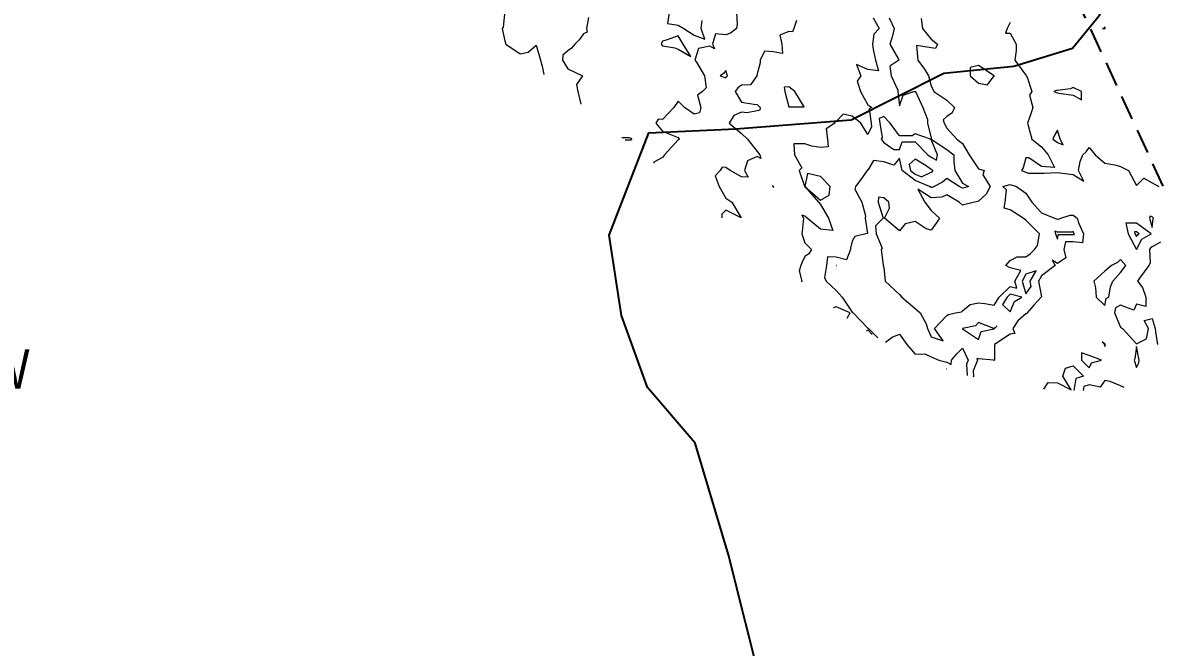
# Model space of a CAD drawing. Extents: x 528314 to 531043, y 6043383 to 6045203.
# Drawn here: x 530367 to 530654, y 6043994.8 to 6044152.9 of the extents above; entities that cross this region are included whole.
import ezdxf

# ---------------------------------------------------------------- set-up
doc = ezdxf.new("R2010")
doc.units = 0
doc.header["$LTSCALE"] = 5
doc.header["$PDSIZE"] = 0.5
doc.linetypes.add('foc-TIELINE', pattern=[1.875, 1.25, -0.625])
doc.layers.get('Defpoints').update_dxf_attribs({"color": 9})
doc.layers.add('C-TOPO-MAJR', color=7, linetype='Continuous', lineweight=15, true_color=0xd3aa5f)
doc.layers.add('C-TOPO-MINR', color=7, linetype='Continuous', lineweight=13, true_color=0xe9d5af)
doc.layers.add('F-AR-T', color=190, linetype='Continuous', lineweight=9)
doc.layers.add('L-TIE', color=7, linetype='foc-TIELINE')
doc.layers.add('WETLAND', color=143, linetype='Continuous')
doc.styles.add('80CG', font='ARIALN.TTF', dxfattribs={"height": 10})
doc.dimstyles.new('Compass 5 000', dxfattribs={"dimscale": 5, "dimtxt": 9, "dimasz": 2, "dimexe": 0.2, "dimexo": 0.0625, "dimgap": 0.5, "dimtad": 0, "dimtih": 1, "dimtoh": 1, "dimzin": 0, "dimdsep": 46, "dimtxsty": '80CG', "dimcen": 0.1, "dimse1": 1, "dimse2": 1, "dimclrd": 256, "dimclrt": 256, "dimaunit": 1, "dimadec": 4, "dimazin": 0, "dimtfac": 0.06, "dimtofl": 0, "dimtmove": 0, "dimatfit": 1, "dimfxl": 0.2, "dimtolj": 1, "dimtzin": 0, "dimlwd": -1, "dimarcsym": 0})

# ---------------------------------------------------------------- blocks, each defined once
blk = doc.blocks.new('*D420')
at = {"layer": 'Defpoints', "color": 0, "transparency": 16777216}
for p in [(530254.58, 6044087.3), (530267.76, 6044080.12), (530264.84, 6044074.75)]:
    blk.add_point(p, dxfattribs=at)
at = {"layer": 'F-AR-T', "transparency": 16777216}
for p, q in [((530242.87, 6044086.7), (530234.09, 6044091.48)), ((530273.62, 6044069.97), (530282.4, 6044065.19)), ((530282.4, 6044065.19), (530292.4, 6044065.19))]:
    blk.add_line(p, q, dxfattribs=at)
for points in [[(530243.67, 6044088.17), (530242.08, 6044085.24), (530251.66, 6044081.92)], [(530274.42, 6044071.43), (530272.82, 6044068.5), (530264.84, 6044074.75)]]:
    blk.add_solid(points, dxfattribs=at)
at = {"layer": 'F-AR-T', "transparency": 16777216, "insert": (530331.49, 6044065.19), "char_height": 10, "attachment_point": 5, "style": '80CG'}
blk.add_mtext('\\A1;Cenovus\\P15.00 P/L R/W\\PPLA 031543', dxfattribs=at)

msp = doc.modelspace()

# ---------------------------------------------------------------- linework, layer by layer
at = {"layer": 'C-TOPO-MAJR', "linetype": 'Continuous', "lineweight": 15, "flags": 128}
for points, elevation in [([(530547.753, 6044155.474), (530547.877, 6044152.574), (530547.749, 6044151.474), (530546.165, 6044150.285), (530544.977, 6044149.81), (530542.381, 6044150.07), (530541.639, 6044147.474), (530542.136, 6044146.314), (530540.977, 6044147.01), (530538.094, 6044146.356), (530537.161, 6044143.474), (530537.548, 6044142.903), (530539.589, 6044139.474), (530539.998, 6044136.453), (530539.133, 6044135.474), (530537.849, 6044134.601), (530538.672, 6044131.474), (530538.386, 6044130.064), (530536.977, 6044129.776), (530534.562, 6044131.474), (530532.977, 6044133.059), (530531.824, 6044131.474), (530528.977, 6044128.457), (530527.909, 6044128.542), (530527.269, 6044127.474), (530528.977, 6044125.433), (530530.377, 6044124.874), (530532.977, 6044123.833), (530533.233, 6044123.474), (530533.154, 6044123.296), (530532.977, 6044123.277), (530529.513, 6044119.474), (530528.977, 6044118.804), (530526.824, 6044117.626), (530526.798, 6044117.33)], 824), ([(530530.642, 6044155.474), (530530.241, 6044152.737), (530532.977, 6044152.329), (530534.405, 6044151.474), (530536.977, 6044149.758), (530539.734, 6044148.716), (530538.772, 6044151.474), (530539.006, 6044153.444)], 824), ([(530586.336, 6044154.114), (530587.665, 6044151.474), (530587.161, 6044149.289), (530586.556, 6044147.474), (530588.767, 6044143.684), (530588.802, 6044143.474), (530586.544, 6044141.907), (530586.881, 6044139.474), (530588.574, 6044135.876), (530588.524, 6044135.474), (530588.977, 6044131.841), (530589.884, 6044134.567), (530592.61, 6044135.474), (530592.936, 6044135.514), (530592.977, 6044135.596), (530593.016, 6044135.474), (530593.085, 6044135.365), (530594.918, 6044131.474), (530596.046, 6044128.404), (530596.113, 6044127.474), (530596.977, 6044123.73), (530597.02, 6044123.474), (530600.977, 6044120.812), (530602.708, 6044119.474), (530602.708, 6044117.743), (530602.995, 6044115.474), (530604.977, 6044112.343), (530606.425, 6044111.474), (530605.352, 6044111.099), (530604.977, 6044111.02), (530604.125, 6044111.474), (530600.977, 6044113.481), (530599.906, 6044112.544), (530597.765, 6044111.474), (530597.22, 6044111.23), (530596.977, 6044111.214), (530596.588, 6044111.474), (530592.977, 6044112.938), (530589.64, 6044115.474), (530588.977, 6044118.625), (530587.576, 6044116.875), (530584.977, 6044117.674), (530582.379, 6044118.072), (530580.977, 6044115.614), (530580.836, 6044115.614), (530580.836, 6044115.474), (530579.183, 6044113.268), (530577.837, 6044111.474), (530577.667, 6044110.784), (530579.475, 6044107.474), (530580.412, 6044104.038), (530580.332, 6044103.474), (530580.889, 6044099.561), (530580.452, 6044099.474), (530577.686, 6044098.764), (530576.977, 6044097.644), (530576.56, 6044095.89), (530576.564, 6044095.474), (530575.539, 6044092.912), (530572.977, 6044093.586), (530570.787, 6044093.663), (530570.519, 6044091.474), (530569.967, 6044088.463), (530570.391, 6044087.474), (530572.977, 6044085.153), (530574.432, 6044083.474), (530576.977, 6044079.657), (530577.27, 6044079.474), (530580.977, 6044075.596), (530581.128, 6044075.474), (530583.487, 6044073.179)], 825), ([(530575.708, 6044078.158), (530576.488, 6044079.474), (530572.977, 6044080.978), (530572.172, 6044080.777)], 825), ([(530582.104, 6044073.992), (530580.977, 6044075.18), (530580.665, 6044074.869)], 825), ([(530585.443, 6044072.08), (530587.115, 6044073.335), (530588.977, 6044074.079), (530590.838, 6044071.474), (530592.977, 6044068.979), (530595.385, 6044069.065), (530596.977, 6044068.373), (530598.955, 6044067.474), (530600.977, 6044067.022), (530602.046, 6044066.404), (530602.154, 6044067.474), (530603.422, 6044069.028), (530604.977, 6044070.503), (530606.402, 6044067.474), (530605.981, 6044066.469), (530606.08, 6044063.625)], 825)]:
    msp.add_lwpolyline(points, dxfattribs=dict(at, elevation=elevation))
for points, elevation in [([(530534.234, 6044147.474), (530532.977, 6044149.569), (530530.123, 6044148.62), (530528.977, 6044148.239), (530528.754, 6044147.697), (530528.662, 6044147.474), (530528.977, 6044147.091), (530532.078, 6044146.575), (530532.977, 6044146.216), (530536.122, 6044144.329), (530534.234, 6044147.474)], 824), ([(530545.455, 6044139.474), (530544.977, 6044140.815), (530544.418, 6044140.032), (530543.543, 6044139.474), (530544.977, 6044138.995), (530545.182, 6044139.269), (530545.455, 6044139.474)], 824), ([(530598.32, 6044118.131), (530598.589, 6044119.474), (530596.977, 6044123.35), (530596.823, 6044123.474), (530592.977, 6044124.753), (530592.177, 6044124.273), (530588.977, 6044124.273), (530586.65, 6044127.474), (530584.977, 6044129.195), (530583.821, 6044128.629), (530583.966, 6044127.474), (530584.556, 6044123.894), (530584.35, 6044123.474), (530584.977, 6044122.615), (530587.59, 6044120.86), (530588.977, 6044120.86), (530589.654, 6044122.797), (530592.977, 6044122.797), (530596.16, 6044119.474), (530596.977, 6044118.854), (530598.32, 6044118.131)], 825), ([(530633.216, 6044099.234), (530633.249, 6044099.474), (530632.977, 6044100.052), (530632.591, 6044099.859), (530628.977, 6044099.859), (530628.34, 6044100.11), (530628.526, 6044099.474), (530628.977, 6044098.085), (530629.184, 6044099.266), (530632.977, 6044099.266), (530633.216, 6044099.234)], 825), ([(530649.219, 6044099.231), (530649.657, 6044099.474), (530648.977, 6044099.964), (530648.494, 6044099.956), (530648.598, 6044099.474), (530648.977, 6044098.763), (530649.219, 6044099.231)], 825), ([(530622.087, 6044087.474), (530623.614, 6044090.111), (530620.977, 6044089.231), (530620.018, 6044087.474), (530620.977, 6044084.25), (530622.334, 6044086.116), (530622.087, 6044087.474)], 825), ([(530618.125, 6044082.325), (530619.962, 6044083.474), (530616.977, 6044084.203), (530616.224, 6044083.474), (530615.071, 6044081.568), (530616.977, 6044079.742), (530618.125, 6044082.325)], 825), ([(530613.006, 6044075.474), (530613.687, 6044076.184), (530612.977, 6044075.529), (530612.903, 6044075.547), (530608.977, 6044077.07), (530608.239, 6044076.212), (530604.977, 6044075.499), (530604.956, 6044075.494), (530604.926, 6044075.474), (530604.977, 6044075.358), (530605.209, 6044075.242), (530608.977, 6044072.73), (530609.663, 6044074.787), (530612.977, 6044075.45), (530613.006, 6044075.474)], 825)]:
    msp.add_lwpolyline(points, close=True, dxfattribs=dict(at, elevation=elevation))
at = {"layer": 'C-TOPO-MINR', "linetype": 'Continuous', "lineweight": 13, "flags": 128}
for points, elevation in [([(530488.977, 6044155.053), (530488.66, 6044151.791), (530488.42, 6044151.474), (530488.977, 6044148.691), (530489.281, 6044147.474), (530492.977, 6044145.009), (530494.971, 6044145.48), (530496.977, 6044147.192), (530498.121, 6044143.474), (530498.511, 6044141.94), (530498.921, 6044139.802)], 823.2), ([(530510.241, 6044154.21), (530509.754, 6044151.474), (530509.91, 6044150.541), (530508.977, 6044150.141), (530507.837, 6044148.613), (530506.75, 6044147.474), (530505.943, 6044146.507), (530504.977, 6044145.821), (530503.734, 6044144.716), (530503.656, 6044143.474), (530504.977, 6044141.202), (530508.741, 6044139.474), (530507.188, 6044137.262), (530507.574, 6044135.474), (530508.265, 6044132.269)], 823.6), ([(530547.753, 6044155.474), (530547.877, 6044152.574), (530547.749, 6044151.474), (530546.165, 6044150.285), (530544.977, 6044149.81), (530542.381, 6044150.07), (530541.639, 6044147.474), (530542.136, 6044146.314), (530540.977, 6044147.01), (530538.094, 6044146.356), (530537.161, 6044143.474), (530537.548, 6044142.903), (530539.589, 6044139.474), (530539.998, 6044136.453), (530539.133, 6044135.474), (530537.849, 6044134.601), (530538.672, 6044131.474), (530538.386, 6044130.064), (530536.977, 6044129.776), (530534.562, 6044131.474), (530532.977, 6044133.059), (530531.824, 6044131.474), (530528.977, 6044128.457), (530527.909, 6044128.542), (530527.269, 6044127.474), (530528.977, 6044125.433), (530530.377, 6044124.874), (530532.977, 6044123.833), (530533.233, 6044123.474), (530533.154, 6044123.296), (530532.977, 6044123.277), (530529.513, 6044119.474), (530528.977, 6044118.804), (530526.824, 6044117.626), (530526.798, 6044117.33)], 824), ([(530530.642, 6044155.474), (530530.241, 6044152.737), (530532.977, 6044152.329), (530534.405, 6044151.474), (530536.977, 6044149.758), (530539.734, 6044148.716), (530538.772, 6044151.474), (530539.006, 6044153.444)], 824), ([(530582.333, 6044154.118), (530583.817, 6044151.474), (530582.457, 6044149.993), (530582.114, 6044147.474), (530582.293, 6044146.157), (530582.936, 6044143.474), (530583.706, 6044140.745), (530580.977, 6044141.053), (530578.139, 6044142.312), (530579.197, 6044139.474), (530578.309, 6044138.142), (530579.071, 6044135.474), (530580.977, 6044132.139), (530581.993, 6044131.474), (530581.311, 6044131.139), (530581.77, 6044127.474), (530581.926, 6044126.524), (530580.977, 6044124.586), (530579.172, 6044127.474), (530576.977, 6044129.281), (530574.702, 6044129.748), (530572.977, 6044127.893), (530572.633, 6044127.817), (530572.625, 6044127.474), (530570.393, 6044126.057), (530570.777, 6044123.474), (530570.962, 6044121.488), (530568.977, 6044121.292), (530566.759, 6044121.691), (530564.977, 6044122.236), (530562.214, 6044122.236), (530562.394, 6044119.474), (530564.283, 6044116.167), (530563.59, 6044115.474), (530564.899, 6044111.552), (530564.946, 6044111.474), (530564.977, 6044111.444), (530568.487, 6044107.474), (530568.977, 6044106.886), (530571.009, 6044103.474), (530572.14, 6044100.311), (530568.977, 6044100.631), (530565.565, 6044103.474), (530564.977, 6044103.963), (530564.242, 6044104.208), (530564.683, 6044103.474), (530564.346, 6044100.105), (530564.283, 6044099.474), (530564.977, 6044097.187), (530566.709, 6044095.474), (530566.017, 6044094.433), (530564.977, 6044093.741), (530564.296, 6044092.154), (530564.004, 6044091.474), (530563.615, 6044090.112), (530564.276, 6044087.474), (530564.142, 6044087.227)], 824.8), ([(530594.443, 6044154.007), (530594.824, 6044151.474), (530596.977, 6044148.714), (530598.631, 6044147.474), (530598.079, 6044146.371), (530596.977, 6044146.572), (530593.296, 6044147.155), (530593.654, 6044143.474), (530595.28, 6044141.171), (530596.365, 6044139.474), (530596.977, 6044136.917), (530597.699, 6044135.474), (530600.977, 6044133.288), (530602.875, 6044131.474), (530602.337, 6044130.113), (530600.977, 6044129.136), (530600.083, 6044128.368), (530600.273, 6044127.474), (530600.977, 6044126.183), (530603.539, 6044123.474), (530604.977, 6044122.384), (530606.6, 6044119.474), (530608.977, 6044115.908), (530610.425, 6044115.474), (530610.062, 6044114.388), (530611.917, 6044111.474), (530610.926, 6044109.524), (530608.977, 6044107.708), (530608.803, 6044107.648), (530607.968, 6044107.474), (530605.575, 6044106.876), (530604.977, 6044106.726), (530604.085, 6044107.474), (530600.977, 6044109.336), (530599.69, 6044108.761), (530596.977, 6044108.583), (530593.647, 6044110.804), (530595.434, 6044107.474), (530596.977, 6044105.366), (530599.14, 6044103.474), (530598.239, 6044102.212), (530596.977, 6044100.445), (530595.74, 6044100.71), (530592.977, 6044102.638), (530590.406, 6044102.045), (530588.977, 6044100.208), (530585.166, 6044103.474), (530586.437, 6044106.014), (530586.291, 6044107.474), (530584.977, 6044108.557), (530583.682, 6044108.769), (530583.542, 6044107.474), (530584.792, 6044103.658), (530584.853, 6044103.474), (530582.931, 6044101.519), (530583.038, 6044099.474), (530584.566, 6044095.884), (530584.34, 6044095.474), (530584.892, 6044091.558), (530584.851, 6044091.474), (530584.977, 6044090.959), (530585.364, 6044087.474), (530588.977, 6044084.112), (530589.538, 6044083.474), (530592.977, 6044080.564), (530594.195, 6044079.474), (530595.773, 6044076.677), (530596.077, 6044075.474), (530596.977, 6044073.438), (530600.031, 6044072.419), (530597.849, 6044075.474), (530599.363, 6044077.087), (530600.977, 6044078.806), (530601.37, 6044079.08), (530603.177, 6044079.474), (530604.72, 6044079.73), (530604.977, 6044079.986), (530606.854, 6044081.596), (530608.977, 6044081.982), (530610.618, 6044081.833), (530612.977, 6044081.44), (530614.207, 6044083.474), (530616.977, 6044086.158), (530618.718, 6044085.733), (530618.2, 6044087.474), (530619.667, 6044090.164), (530616.977, 6044090.837), (530615.876, 6044091.474), (530616.977, 6044092.746), (530618.794, 6044093.656), (530620.977, 6044093.656), (530622.067, 6044094.383), (530623.158, 6044095.474), (530623.892, 6044096.558), (530624.468, 6044099.474), (530620.977, 6044102.965), (530620.265, 6044103.474), (530616.977, 6044105.529), (530615.48, 6044105.976), (530615.721, 6044107.474), (530616.097, 6044110.594), (530615.171, 6044111.474), (530616.977, 6044112.006), (530618.576, 6044111.474), (530620.977, 6044109.777), (530622.482, 6044107.474), (530624.977, 6044104.77), (530628.262, 6044103.474), (530628.977, 6044103.192), (530629.259, 6044103.192), (530629.823, 6044103.474), (530632.234, 6044104.216), (530632.977, 6044104.175), (530633.948, 6044103.474), (530634.379, 6044102.071), (530635.602, 6044099.474), (530635.285, 6044097.165), (530632.977, 6044097.475), (530630.975, 6044097.475), (530630.624, 6044095.474), (530631.063, 6044093.387), (530628.977, 6044091.997), (530627.611, 6044092.839), (530628.419, 6044091.474), (530624.977, 6044088.829), (530624.192, 6044087.474), (530624.908, 6044083.543), (530624.857, 6044083.474), (530623.031, 6044081.419), (530621.302, 6044079.474), (530621.208, 6044079.242), (530620.977, 6044079.198), (530618.959, 6044077.491), (530617.675, 6044075.474), (530618.175, 6044074.275), (530616.977, 6044074.076), (530613.035, 6044071.474), (530613.035, 6044067.531), (530613.035, 6044067.474), (530612.977, 6044067.455), (530612.747, 6044067.474), (530608.977, 6044067.85), (530608.559, 6044067.892), (530608.755, 6044067.474), (530607.639, 6044064.812), (530607.685, 6044063.474), (530607.651, 6044063.192)], 825.2), ([(530562.933, 6044153.518), (530562.207, 6044151.474), (530561.855, 6044150.595), (530560.977, 6044150.705), (530558.672, 6044149.778), (530559.159, 6044147.474), (530559.323, 6044145.127), (530556.977, 6044145.535), (530554.777, 6044145.673), (530553.678, 6044143.474), (530553.678, 6044142.772), (530552.977, 6044139.97), (530552.881, 6044139.569), (530552.874, 6044139.474), (530551.239, 6044137.212), (530548.977, 6044137.115), (530548.039, 6044136.411), (530547.335, 6044135.474), (530548.977, 6044132.847), (530552.135, 6044132.316), (530552.977, 6044132.252), (530553.677, 6044131.474), (530553.645, 6044130.805), (530552.977, 6044130.647), (530550.329, 6044130.121), (530548.977, 6044130.259), (530547.045, 6044129.406), (530545.825, 6044127.474), (530548.977, 6044124.847), (530550.497, 6044123.474), (530552.977, 6044120.345), (530553.601, 6044119.474), (530553.913, 6044118.537), (530552.977, 6044119.057), (530550.472, 6044117.979), (530549.711, 6044115.474), (530550.633, 6044113.817), (530548.977, 6044113.863), (530546.078, 6044115.474), (530544.977, 6044116.261), (530544.058, 6044116.392), (530543.6, 6044115.474), (530542.288, 6044114.162), (530543.322, 6044111.474), (530544.977, 6044108.545), (530546.55, 6044107.474), (530548.907, 6044103.543), (530544.977, 6044105.507), (530543.96, 6044104.491), (530543.96, 6044103.496)], 824.4), ([(530616.977, 6044152.963), (530616.287, 6044151.474), (530615.785, 6044150.282), (530616.977, 6044150.245), (530618.561, 6044147.474), (530618.561, 6044145.89), (530618.158, 6044143.474), (530620.977, 6044139.617), (530621.055, 6044139.474), (530621.29, 6044139.16), (530622.517, 6044135.474), (530621.901, 6044134.549), (530622.78, 6044131.474), (530622.315, 6044130.136), (530621.387, 6044127.474), (530621.551, 6044126.899), (530622.529, 6044123.474), (530624.977, 6044121.5), (530626.665, 6044119.474), (530628.221, 6044116.229), (530624.977, 6044116.541), (530621.773, 6044118.677), (530620.977, 6044118.677), (530620.265, 6044116.185), (530619.909, 6044115.474), (530620.977, 6044115.118), (530621.617, 6044114.833), (530624.977, 6044114.833), (530625.646, 6044114.805), (530628.977, 6044115.018), (530629.562, 6044114.888), (530632.977, 6044114.461), (530635.677, 6044112.773), (530634.327, 6044115.474), (530634.706, 6044117.745), (530635.397, 6044119.474), (530636.209, 6044120.242), (530636.977, 6044121.317), (530638.507, 6044119.474), (530640.977, 6044117.348), (530643.526, 6044116.924), (530644.977, 6044116.51), (530646.937, 6044115.474), (530648.977, 6044111.696), (530650.864, 6044113.586), (530652.977, 6044112.412), (530654.667, 6044111.474)], 825.6), ([(530518.652, 6044123.896), (530520.554, 6044123.896), (530520.977, 6044123.661), (530521.165, 6044123.474), (530521.092, 6044123.359), (530520.977, 6044123.222), (530519.489, 6044123.222)], 823.6), ([(530655.085, 6044097.365), (530652.977, 6044096.195), (530652.513, 6044095.938), (530652.272, 6044095.474), (530652.415, 6044092.035), (530652.115, 6044091.474), (530649.747, 6044088.244), (530649.257, 6044087.474), (530650.537, 6044085.913), (530651.371, 6044083.474), (530651.371, 6044081.079), (530648.977, 6044081.677), (530648.317, 6044080.133), (530644.977, 6044081.445), (530643.701, 6044080.749), (530643.428, 6044079.474), (530644.977, 6044075.852), (530645.488, 6044075.474), (530648.977, 6044071.605), (530651.556, 6044072.895), (530652.072, 6044075.474), (530650.95, 6044077.501), (530652.977, 6044078.084), (530653.731, 6044075.474), (530653.8, 6044074.651), (530654.289, 6044071.474)], 825.6), ([(530601.011, 6044065.213), (530600.977, 6044065.233), (530600.909, 6044065.248)], 824.8), ([(530625.496, 6044060.128), (530626.606, 6044061.844), (530628.977, 6044061.736), (530632.453, 6044059.998), (530630.367, 6044063.474), (530631.001, 6044065.449), (530632.977, 6044066.03), (530635.586, 6044063.474), (530633.629, 6044062.821), (530633.099, 6044059.814)], 825.2), ([(530645.84, 6044060.589), (530644.977, 6044060.981), (530642.338, 6044062.112), (530640.977, 6044062.384), (530639.754, 6044060.697), (530636.977, 6044061.27), (530635.629, 6044060.821), (530635.455, 6044059.834)], 825.6)]:
    msp.add_lwpolyline(points, dxfattribs=dict(at, elevation=elevation))
for points, elevation in [([(530641.011, 6044151.439), (530641.063, 6044151.474), (530640.977, 6044151.846), (530640.905, 6044151.545), (530640.404, 6044151.474), (530640.977, 6044151.336), (530641.011, 6044151.439)], 825.6), ([(530534.234, 6044147.474), (530532.977, 6044149.569), (530530.123, 6044148.62), (530528.977, 6044148.239), (530528.754, 6044147.697), (530528.662, 6044147.474), (530528.977, 6044147.091), (530532.078, 6044146.575), (530532.977, 6044146.216), (530536.122, 6044144.329), (530534.234, 6044147.474)], 824), ([(530545.455, 6044139.474), (530544.977, 6044140.815), (530544.418, 6044140.032), (530543.543, 6044139.474), (530544.977, 6044138.995), (530545.182, 6044139.269), (530545.455, 6044139.474)], 824), ([(530612.995, 6044139.474), (530613.008, 6044139.505), (530612.977, 6044139.485), (530612.965, 6044139.485), (530608.977, 6044142.066), (530606.844, 6044141.606), (530606.856, 6044139.474), (530608.977, 6044137.576), (530611.23, 6044137.22), (530612.977, 6044139.466), (530612.995, 6044139.474)], 825.6), ([(530562.47, 6044135.474), (530560.977, 6044136.686), (530559.808, 6044136.643), (530559.934, 6044135.474), (530560.977, 6044131.594), (530564.857, 6044131.594), (530562.47, 6044135.474)], 824.8), ([(530635.033, 6044135.474), (530632.977, 6044136.502), (530632.291, 6044136.159), (530628.977, 6044135.746), (530628.717, 6044135.733), (530628.065, 6044135.474), (530628.977, 6044135.201), (530629.34, 6044135.111), (530632.977, 6044134.592), (530635.033, 6044133.417), (530635.033, 6044135.474)], 825.6), ([(530629.652, 6044123.474), (530628.977, 6044125.725), (530628.129, 6044124.321), (530627.846, 6044123.474), (530628.977, 6044122.598), (530630.41, 6044122.041), (530629.652, 6044123.474)], 825.6), ([(530597.24, 6044115.211), (530597.54, 6044115.474), (530596.977, 6044115.777), (530595.719, 6044116.731), (530592.977, 6044118.398), (530591.417, 6044117.033), (530591.746, 6044115.474), (530592.977, 6044114.538), (530594.551, 6044113.9), (530596.977, 6044115.079), (530597.24, 6044115.211)], 824.8), ([(530571.16, 6044109.291), (530571.426, 6044111.474), (530568.977, 6044113.953), (530565.67, 6044114.78), (530565.008, 6044111.474), (530568.977, 6044107.99), (530571.16, 6044109.291)], 824.8), ([(530557.077, 6044111.474), (530556.977, 6044111.51), (530556.849, 6044111.601), (530556.943, 6044111.474), (530556.977, 6044111.365), (530557.127, 6044111.323), (530557.077, 6044111.474)], 824.8), ([(530653.196, 6044103.254), (530653.279, 6044103.474), (530652.977, 6044103.758), (530652.494, 6044103.957), (530652.287, 6044103.474), (530652.977, 6044101.056), (530653.196, 6044103.254)], 825.2), ([(530650.317, 6044098.133), (530652.733, 6044099.474), (530648.977, 6044102.186), (530646.308, 6044102.142), (530646.881, 6044099.474), (530648.977, 6044095.547), (530650.317, 6044098.133)], 825.2), ([(530572.977, 6044091.481), (530572.969, 6044091.481), (530572.968, 6044091.474), (530572.967, 6044091.463), (530572.977, 6044091.439), (530573.004, 6044091.474), (530572.977, 6044091.481)], 825.2), ([(530646.296, 6044091.474), (530644.977, 6044092.947), (530644.205, 6044092.245), (530642.662, 6044091.474), (530640.977, 6044089.999), (530638.182, 6044087.474), (530638.61, 6044085.841), (530638.804, 6044083.474), (530640.977, 6044081.37), (530641.348, 6044083.102), (530642.028, 6044083.474), (530642.431, 6044086.02), (530642.997, 6044087.474), (530644.977, 6044089.673), (530646.296, 6044091.474)], 825.2), ([(530641.036, 6044071.414), (530641.111, 6044071.474), (530640.977, 6044071.581), (530640.323, 6044072.127), (530640.908, 6044071.474), (530640.977, 6044070.938), (530641.036, 6044071.414)], 825.2), ([(530649.618, 6044066.833), (530649.671, 6044067.474), (530648.977, 6044070.946), (530648.588, 6044067.862), (530648.437, 6044067.474), (530648.977, 6044065.661), (530649.618, 6044066.833)], 825.6), ([(530637.621, 6044066.83), (530640.149, 6044067.474), (530636.977, 6044068.679), (530635.083, 6044069.368), (530635.083, 6044067.474), (530636.977, 6044065.522), (530637.621, 6044066.83)], 825.2)]:
    msp.add_lwpolyline(points, close=True, dxfattribs=dict(at, elevation=elevation))
at = {"layer": 'L-TIE', "flags": 128}
msp.add_lwpolyline([(530633.417, 6044159.762), (530943.016, 6043489.02)], dxfattribs=at)
at = {"layer": 'WETLAND'}
msp.add_lwpolyline([(530554.189, 6043984.279), (530545.718, 6044018.231), (530537.25, 6044046.476), (530525.146, 6044060.548), (530518.621, 6044078.808), (530515.478, 6044099.177), (530525.481, 6044125.028), (530547.515, 6044126.08), (530576.713, 6044128.331), (530600.192, 6044140.111), (530617.905, 6044141.914), (530632.774, 6044146.472), (530639.587, 6044154.789), (530648.122, 6044169.86), (530664.912, 6044176.63)], dxfattribs=at)

# ---------------------------------------------------------------- dimensions: what is measured, and where the dimension line sits
at = {"layer": 'F-AR-T'}
dim = msp.add_aligned_dim(p1=(530254.583, 6044087.297), p2=(530267.761, 6044080.124), distance=-6.12, text='Cenovus\\P15.00 P/L R/W\\PPLA 031543', dimstyle='Compass 5 000', dxfattribs=at)
dim.commit()
dim.dimension.update_dxf_attribs({"geometry": '*D420', "text_midpoint": (530331.487, 6044065.186)})

doc.saveas('drawing.dxf')
